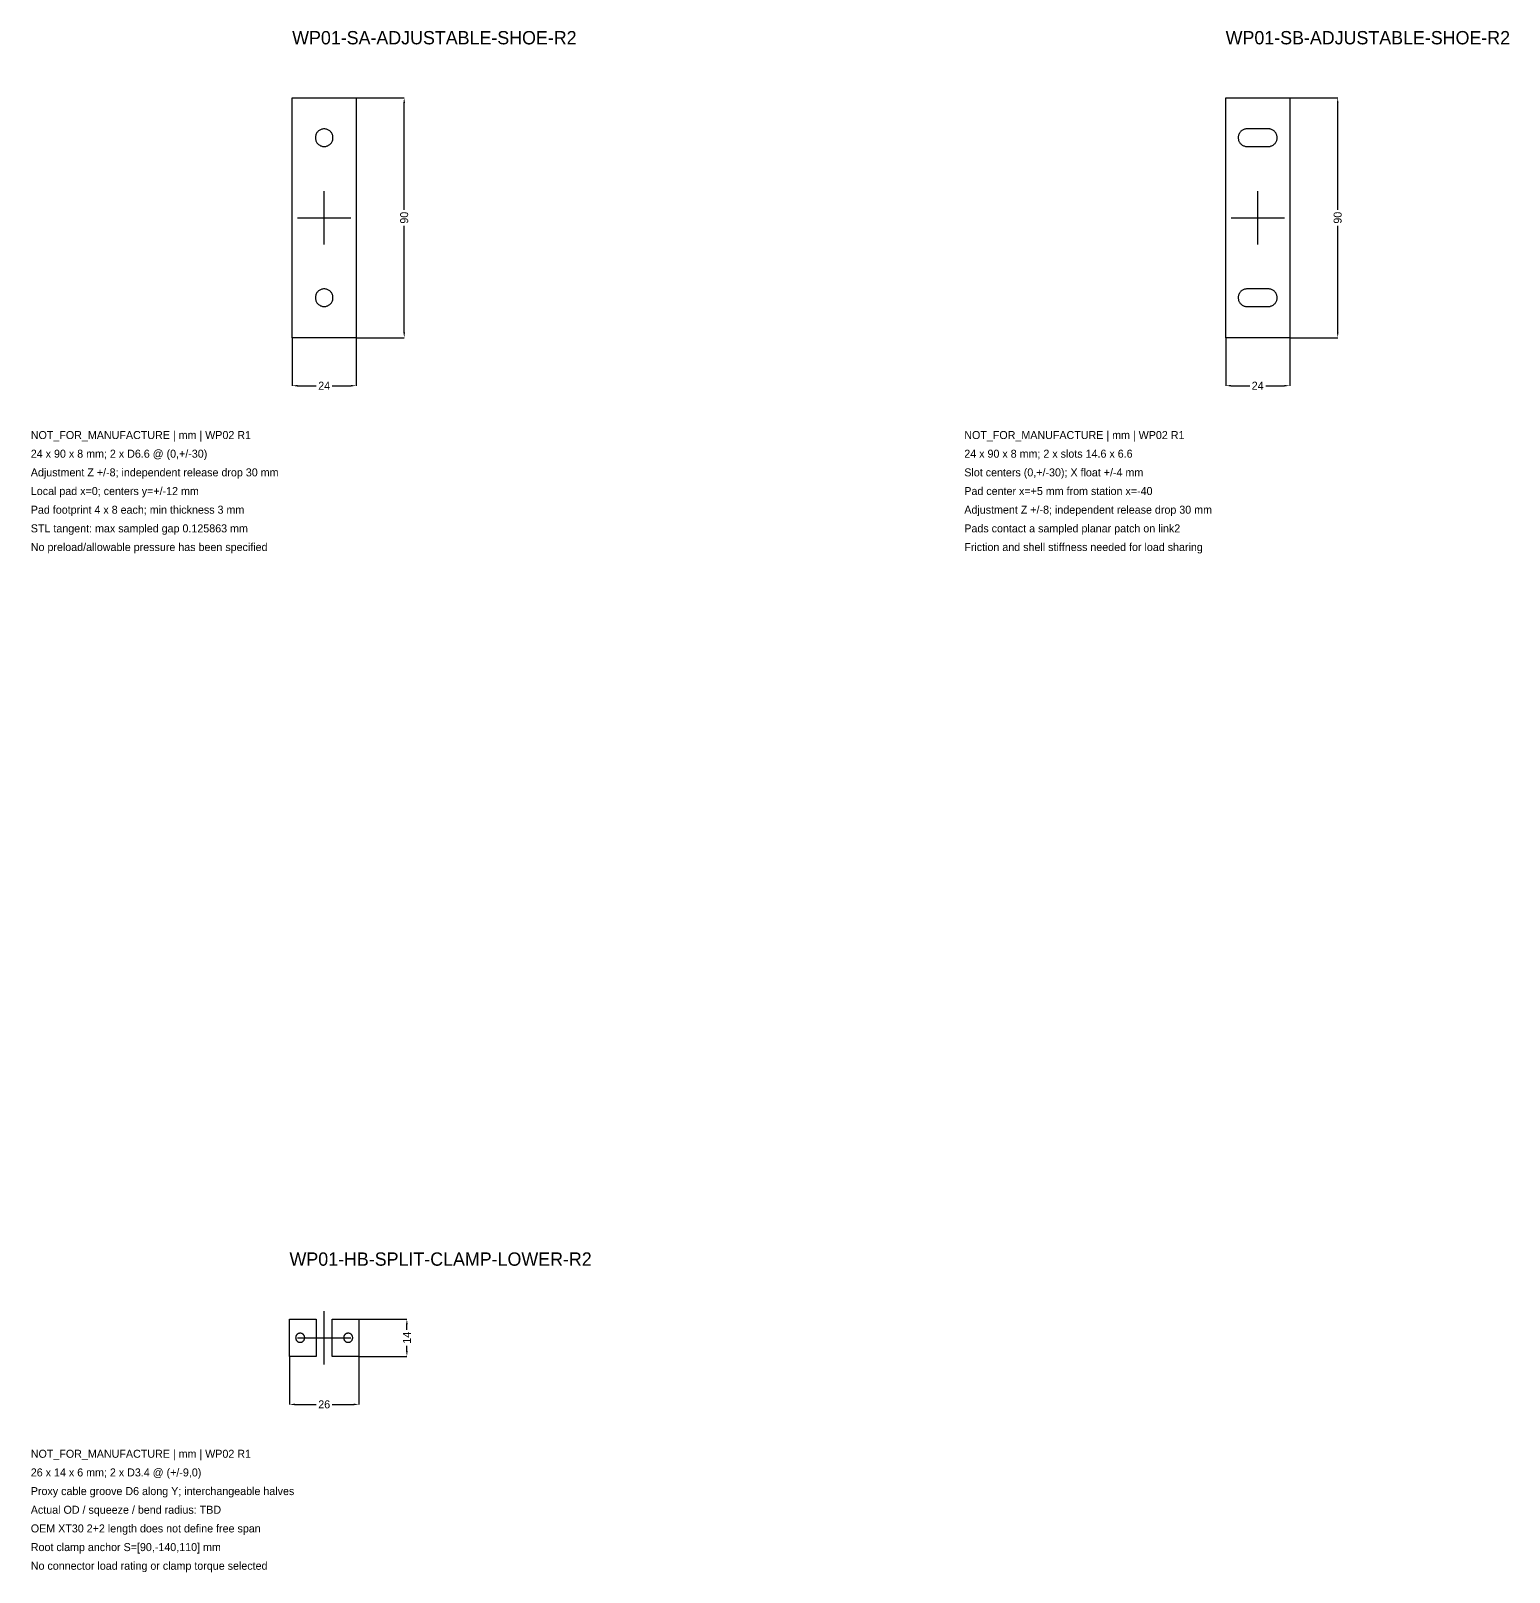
# Model space of a CAD drawing. Header units: millimetres. Extents: x -110 to 794, y -560 to 126.
# Drawn here: x 240 to 794, y -508 to 70 of the extents above; entities that cross this region are included whole.
import ezdxf

# ---------------------------------------------------------------- set-up
doc = ezdxf.new("R2010")
doc.units = ezdxf.units.MM
for name, color, linetype in [('REFERENCE_DATUMS', 4, 'Continuous'), ('REFERENCE_DIMENSIONS', 2, 'Continuous'), ('REFERENCE_GEOMETRY', 7, 'Continuous'), ('REFERENCE_NOTES', 3, 'Continuous')]:
    doc.layers.add(name, color=color, linetype=linetype)
doc.dimstyles.get("Standard").update_dxf_attribs({"dimtxt": 2.5, "dimasz": 2.5, "dimexe": 1.25, "dimexo": 0.625, "dimtad": 1, "dimcen": 2.5, "dimazin": 3, "dimtfac": 1, "dimtmove": 0, "dimatfit": 3})

# ---------------------------------------------------------------- blocks, each defined once
blk = doc.blocks.new('_CLOSEDFILLED')
at = {"color": 0, "linetype": 'BYBLOCK'}
blk.add_solid([(-1, 0.16), (0, 0), (-1, -0.16)], dxfattribs=at)
blk = doc.blocks.new('*D3')
for p, q in [((338, -45), (338, -63)), ((362, -45), (362, -63)), ((340, -63), (347, -63)), ((353, -63), (360, -63))]:
    blk.add_line(p, q)
at = {"layer": 'Defpoints'}
for p in [(338, -45), (362, -45), (338, -63)]:
    blk.add_point(p, dxfattribs=at)
at = {"layer": 'REFERENCE_DIMENSIONS', "xscale": 2, "yscale": 2, "rotation": 180}
blk.add_blockref('_CLOSEDFILLED', (338, -63), dxfattribs=at)
at = {"layer": 'REFERENCE_DIMENSIONS', "xscale": 2, "yscale": 2}
blk.add_blockref('_CLOSEDFILLED', (362, -63), dxfattribs=at)
at = {"layer": 'REFERENCE_DIMENSIONS', "insert": (350, -63), "char_height": 3, "attachment_point": 5}
blk.add_mtext('24', dxfattribs=at)
blk = doc.blocks.new('*D4')
for p, q in [((362, 45), (380, 45)), ((380, 3), (380, 43)), ((380, -43), (380, -3)), ((362, -45), (380, -45))]:
    blk.add_line(p, q)
at = {"layer": 'Defpoints'}
for p in [(362, 45), (362, -45), (380, -45)]:
    blk.add_point(p, dxfattribs=at)
at = {"layer": 'REFERENCE_DIMENSIONS', "xscale": 2, "yscale": 2}
for p, rotation in [((380, 45), 90), ((380, -45), 270)]:
    blk.add_blockref('_CLOSEDFILLED', p, dxfattribs=dict(at, rotation=rotation))
at = {"layer": 'REFERENCE_DIMENSIONS', "insert": (380, 0), "char_height": 3, "attachment_point": 5, "rotation": 90}
blk.add_mtext('90', dxfattribs=at)
blk = doc.blocks.new('*D5')
for p, q in [((688, -45), (688, -63)), ((712, -45), (712, -63)), ((690, -63), (697, -63)), ((703, -63), (710, -63))]:
    blk.add_line(p, q)
at = {"layer": 'Defpoints'}
for p in [(688, -45), (712, -45), (688, -63)]:
    blk.add_point(p, dxfattribs=at)
at = {"layer": 'REFERENCE_DIMENSIONS', "xscale": 2, "yscale": 2, "rotation": 180}
blk.add_blockref('_CLOSEDFILLED', (688, -63), dxfattribs=at)
at = {"layer": 'REFERENCE_DIMENSIONS', "xscale": 2, "yscale": 2}
blk.add_blockref('_CLOSEDFILLED', (712, -63), dxfattribs=at)
at = {"layer": 'REFERENCE_DIMENSIONS', "insert": (700, -63), "char_height": 3, "attachment_point": 5}
blk.add_mtext('24', dxfattribs=at)
blk = doc.blocks.new('*D6')
for p, q in [((712, 45), (730, 45)), ((730, 3), (730, 43)), ((730, -43), (730, -3)), ((712, -45), (730, -45))]:
    blk.add_line(p, q)
at = {"layer": 'Defpoints'}
for p in [(712, 45), (712, -45), (730, -45)]:
    blk.add_point(p, dxfattribs=at)
at = {"layer": 'REFERENCE_DIMENSIONS', "xscale": 2, "yscale": 2}
for p, rotation in [((730, 45), 90), ((730, -45), 270)]:
    blk.add_blockref('_CLOSEDFILLED', p, dxfattribs=dict(at, rotation=rotation))
at = {"layer": 'REFERENCE_DIMENSIONS', "insert": (730, 0), "char_height": 3, "attachment_point": 5, "rotation": 90}
blk.add_mtext('90', dxfattribs=at)
blk = doc.blocks.new('*D9')
for p, q in [((337, -427), (337, -445)), ((363, -427), (363, -445)), ((339, -445), (347, -445)), ((353, -445), (361, -445))]:
    blk.add_line(p, q)
at = {"layer": 'Defpoints'}
for p in [(337, -427), (363, -427), (337, -445)]:
    blk.add_point(p, dxfattribs=at)
at = {"layer": 'REFERENCE_DIMENSIONS', "xscale": 2, "yscale": 2, "rotation": 180}
blk.add_blockref('_CLOSEDFILLED', (337, -445), dxfattribs=at)
at = {"layer": 'REFERENCE_DIMENSIONS', "xscale": 2, "yscale": 2}
blk.add_blockref('_CLOSEDFILLED', (363, -445), dxfattribs=at)
at = {"layer": 'REFERENCE_DIMENSIONS', "insert": (350, -445), "char_height": 3, "attachment_point": 5}
blk.add_mtext('26', dxfattribs=at)
blk = doc.blocks.new('*D10')
for p, q in [((363, -413), (381, -413)), ((381, -417), (381, -415)), ((363, -427), (381, -427)), ((381, -425), (381, -423))]:
    blk.add_line(p, q)
at = {"layer": 'Defpoints'}
for p in [(363, -413), (363, -427), (381, -427)]:
    blk.add_point(p, dxfattribs=at)
at = {"layer": 'REFERENCE_DIMENSIONS', "xscale": 2, "yscale": 2}
for p, rotation in [((381, -413), 90), ((381, -427), 270)]:
    blk.add_blockref('_CLOSEDFILLED', p, dxfattribs=dict(at, rotation=rotation))
at = {"layer": 'REFERENCE_DIMENSIONS', "insert": (381, -420), "char_height": 3, "attachment_point": 5, "rotation": 90}
blk.add_mtext('14', dxfattribs=at)

msp = doc.modelspace()

# ---------------------------------------------------------------- linework, layer by layer
at = {"layer": 'REFERENCE_DATUMS'}
for p, q in [((350, -10), (350, 10)), ((700, -10), (700, 10)), ((340, 0), (360, 0)), ((690, 0), (710, 0)), ((350, -430), (350, -410)), ((340, -420), (360, -420))]:
    msp.add_line(p, q, dxfattribs=at)
at = {"layer": 'REFERENCE_GEOMETRY'}
for points in [[(338, 45), (338.25, 45), (338.5, 45), (338.75, 45), (339, 45), (339.25, 45), (339.5, 45), (339.75, 45), (340, 45), (340.25, 45), (340.5, 45), (340.75, 45), (341, 45), (341.25, 45), (341.5, 45), (341.75, 45), (342, 45), (342.25, 45), (342.5, 45), (342.75, 45), (343, 45), (343.25, 45), (343.5, 45), (343.75, 45), (344, 45), (344.25, 45), (344.5, 45), (344.75, 45), (345, 45), (345.25, 45), (345.5, 45), (345.75, 45), (346, 45), (346.25, 45), (346.5, 45), (346.75, 45), (347, 45), (347.25, 45), (347.5, 45), (347.75, 45), (348, 45), (348.25, 45), (348.5, 45), (348.75, 45), (349, 45), (349.25, 45), (349.5, 45), (349.75, 45), (350, 45), (350.25, 45), (350.5, 45), (350.75, 45), (351, 45), (351.25, 45), (351.5, 45), (351.75, 45), (352, 45), (352.25, 45), (352.5, 45), (352.75, 45), (353, 45), (353.25, 45), (353.5, 45), (353.75, 45), (354, 45), (354.25, 45), (354.5, 45), (354.75, 45), (355, 45), (355.25, 45), (355.5, 45), (355.75, 45), (356, 45), (356.25, 45), (356.5, 45), (356.75, 45), (357, 45), (357.25, 45), (357.5, 45), (357.75, 45), (358, 45), (358.25, 45), (358.5, 45), (358.75, 45), (359, 45), (359.25, 45), (359.5, 45), (359.75, 45), (360, 45), (360.25, 45), (360.5, 45), (360.75, 45), (361, 45), (361.25, 45), (361.5, 45), (361.75, 45), (362, 45), (362, 44.75), (362, 44.5), (362, 44.25), (362, 44), (362, 43.75), (362, 43.5), (362, 43.25), (362, 43), (362, 42.75), (362, 42.5), (362, 42.25), (362, 42), (362, 41.75), (362, 41.5), (362, 41.25), (362, 41), (362, 40.75), (362, 40.5), (362, 40.25), (362, 40), (362, 39.75), (362, 39.5), (362, 39.25), (362, 39), (362, 38.75), (362, 38.5), (362, 38.25), (362, 38), (362, 37.75), (362, 37.5), (362, 37.25), (362, 37), (362, 36.75), (362, 36.5), (362, 36.25), (362, 36), (362, 35.75), (362, 35.5), (362, 35.25), (362, 35), (362, 34.75), (362, 34.5), (362, 34.25), (362, 34), (362, 33.75), (362, 33.5), (362, 33.25), (362, 33), (362, 32.75), (362, 32.5), (362, 32.25), (362, 32), (362, 31.75), (362, 31.5), (362, 31.25), (362, 31), (362, 30.75), (362, 30.5), (362, 30.25), (362, 30), (362, 29.75), (362, 29.5), (362, 29.25), (362, 29), (362, 28.75), (362, 28.5), (362, 28.25), (362, 28), (362, 27.75), (362, 27.5), (362, 27.25), (362, 27), (362, 26.75), (362, 26.5), (362, 26.25), (362, 26), (362, 25.75), (362, 25.5), (362, 25.25), (362, 25), (362, 24.75), (362, 24.5), (362, 24.25), (362, 24), (362, 23.75), (362, 23.5), (362, 23.25), (362, 23), (362, 22.75), (362, 22.5), (362, 22.25), (362, 22), (362, 21.75), (362, 21.5), (362, 21.25), (362, 21), (362, 20.75), (362, 20.5), (362, 20.25), (362, 20), (362, 19.75), (362, 19.5), (362, 19.25), (362, 19), (362, 18.75), (362, 18.5), (362, 18.25), (362, 18), (362, 17.75), (362, 17.5), (362, 17.25), (362, 17), (362, 16.75), (362, 16.5), (362, 16.25), (362, 16), (362, 15.75), (362, 15.5), (362, 15.25), (362, 15), (362, 14.75), (362, 14.5), (362, 14.25), (362, 14), (362, 13.75), (362, 13.5), (362, 13.25), (362, 13), (362, 12.75), (362, 12.5), (362, 12.25), (362, 12), (362, 11.75), (362, 11.5), (362, 11.25), (362, 11), (362, 10.75), (362, 10.5), (362, 10.25), (362, 10), (362, 9.75), (362, 9.5), (362, 9.25), (362, 9), (362, 8.75), (362, 8.5), (362, 8.25), (362, 8), (362, 7.75), (362, 7.5), (362, 7.25), (362, 7), (362, 6.75), (362, 6.5), (362, 6.25), (362, 6), (362, 5.75), (362, 5.5), (362, 5.25), (362, 5), (362, 4.75), (362, 4.5), (362, 4.25), (362, 4), (362, 3.75), (362, 3.5), (362, 3.25), (362, 3), (362, 2.75), (362, 2.5), (362, 2.25), (362, 2), (362, 1.75), (362, 1.5), (362, 1.25), (362, 1), (362, 0.75), (362, 0.5), (362, 0.25), (362, 0), (362, -0.25), (362, -0.5), (362, -0.75), (362, -1), (362, -1.25), (362, -1.5), (362, -1.75), (362, -2), (362, -2.25), (362, -2.5), (362, -2.75), (362, -3), (362, -3.25), (362, -3.5), (362, -3.75), (362, -4), (362, -4.25), (362, -4.5), (362, -4.75), (362, -5), (362, -5.25), (362, -5.5), (362, -5.75), (362, -6), (362, -6.25), (362, -6.5), (362, -6.75), (362, -7), (362, -7.25), (362, -7.5), (362, -7.75), (362, -8), (362, -8.25), (362, -8.5), (362, -8.75), (362, -9), (362, -9.25), (362, -9.5), (362, -9.75), (362, -10), (362, -10.25), (362, -10.5), (362, -10.75), (362, -11), (362, -11.25), (362, -11.5), (362, -11.75), (362, -12), (362, -12.25), (362, -12.5), (362, -12.75), (362, -13), (362, -13.25), (362, -13.5), (362, -13.75), (362, -14), (362, -14.25), (362, -14.5), (362, -14.75), (362, -15), (362, -15.25), (362, -15.5), (362, -15.75), (362, -16), (362, -16.25), (362, -16.5), (362, -16.75), (362, -17), (362, -17.25), (362, -17.5), (362, -17.75), (362, -18), (362, -18.25), (362, -18.5), (362, -18.75), (362, -19), (362, -19.25), (362, -19.5), (362, -19.75), (362, -20), (362, -20.25), (362, -20.5), (362, -20.75), (362, -21), (362, -21.25), (362, -21.5), (362, -21.75), (362, -22), (362, -22.25), (362, -22.5), (362, -22.75), (362, -23), (362, -23.25), (362, -23.5), (362, -23.75), (362, -24), (362, -24.25), (362, -24.5), (362, -24.75), (362, -25), (362, -25.25), (362, -25.5), (362, -25.75), (362, -26), (362, -26.25), (362, -26.5), (362, -26.75), (362, -27), (362, -27.25), (362, -27.5), (362, -27.75), (362, -28), (362, -28.25), (362, -28.5), (362, -28.75), (362, -29), (362, -29.25), (362, -29.5), (362, -29.75), (362, -30), (362, -30.25), (362, -30.5), (362, -30.75), (362, -31), (362, -31.25), (362, -31.5), (362, -31.75), (362, -32), (362, -32.25), (362, -32.5), (362, -32.75), (362, -33), (362, -33.25), (362, -33.5), (362, -33.75), (362, -34), (362, -34.25), (362, -34.5), (362, -34.75), (362, -35), (362, -35.25), (362, -35.5), (362, -35.75), (362, -36), (362, -36.25), (362, -36.5), (362, -36.75), (362, -37), (362, -37.25), (362, -37.5), (362, -37.75), (362, -38), (362, -38.25), (362, -38.5), (362, -38.75), (362, -39), (362, -39.25), (362, -39.5), (362, -39.75), (362, -40), (362, -40.25), (362, -40.5), (362, -40.75), (362, -41), (362, -41.25), (362, -41.5), (362, -41.75), (362, -42), (362, -42.25), (362, -42.5), (362, -42.75), (362, -43), (362, -43.25), (362, -43.5), (362, -43.75), (362, -44), (362, -44.25), (362, -44.5), (362, -44.75), (362, -45), (361.75, -45), (361.5, -45), (361.25, -45), (361, -45), (360.75, -45), (360.5, -45), (360.25, -45), (360, -45), (359.75, -45), (359.5, -45), (359.25, -45), (359, -45), (358.75, -45), (358.5, -45), (358.25, -45), (358, -45), (357.75, -45), (357.5, -45), (357.25, -45), (357, -45), (356.75, -45), (356.5, -45), (356.25, -45), (356, -45), (355.75, -45), (355.5, -45), (355.25, -45), (355, -45), (354.75, -45), (354.5, -45), (354.25, -45), (354, -45), (353.75, -45), (353.5, -45), (353.25, -45), (353, -45), (352.75, -45), (352.5, -45), (352.25, -45), (352, -45), (351.75, -45), (351.5, -45), (351.25, -45), (351, -45), (350.75, -45), (350.5, -45), (350.25, -45), (350, -45), (349.75, -45), (349.5, -45), (349.25, -45), (349, -45), (348.75, -45), (348.5, -45), (348.25, -45), (348, -45), (347.75, -45), (347.5, -45), (347.25, -45), (347, -45), (346.75, -45), (346.5, -45), (346.25, -45), (346, -45), (345.75, -45), (345.5, -45), (345.25, -45), (345, -45), (344.75, -45), (344.5, -45), (344.25, -45), (344, -45), (343.75, -45), (343.5, -45), (343.25, -45), (343, -45), (342.75, -45), (342.5, -45), (342.25, -45), (342, -45), (341.75, -45), (341.5, -45), (341.25, -45), (341, -45), (340.75, -45), (340.5, -45), (340.25, -45), (340, -45), (339.75, -45), (339.5, -45), (339.25, -45), (339, -45), (338.75, -45), (338.5, -45), (338.25, -45), (338, -45), (338, -44.75), (338, -44.5), (338, -44.25), (338, -44), (338, -43.75), (338, -43.5), (338, -43.25), (338, -43), (338, -42.75), (338, -42.5), (338, -42.25), (338, -42), (338, -41.75), (338, -41.5), (338, -41.25), (338, -41), (338, -40.75), (338, -40.5), (338, -40.25), (338, -40), (338, -39.75), (338, -39.5), (338, -39.25), (338, -39), (338, -38.75), (338, -38.5), (338, -38.25), (338, -38), (338, -37.75), (338, -37.5), (338, -37.25), (338, -37), (338, -36.75), (338, -36.5), (338, -36.25), (338, -36), (338, -35.75), (338, -35.5), (338, -35.25), (338, -35), (338, -34.75), (338, -34.5), (338, -34.25), (338, -34), (338, -33.75), (338, -33.5), (338, -33.25), (338, -33), (338, -32.75), (338, -32.5), (338, -32.25), (338, -32), (338, -31.75), (338, -31.5), (338, -31.25), (338, -31), (338, -30.75), (338, -30.5), (338, -30.25), (338, -30), (338, -29.75), (338, -29.5), (338, -29.25), (338, -29), (338, -28.75), (338, -28.5), (338, -28.25), (338, -28), (338, -27.75), (338, -27.5), (338, -27.25), (338, -27), (338, -26.75), (338, -26.5), (338, -26.25), (338, -26), (338, -25.75), (338, -25.5), (338, -25.25), (338, -25), (338, -24.75), (338, -24.5), (338, -24.25), (338, -24), (338, -23.75), (338, -23.5), (338, -23.25), (338, -23), (338, -22.75), (338, -22.5), (338, -22.25), (338, -22), (338, -21.75), (338, -21.5), (338, -21.25), (338, -21), (338, -20.75), (338, -20.5), (338, -20.25), (338, -20), (338, -19.75), (338, -19.5), (338, -19.25), (338, -19), (338, -18.75), (338, -18.5), (338, -18.25), (338, -18), (338, -17.75), (338, -17.5), (338, -17.25), (338, -17), (338, -16.75), (338, -16.5), (338, -16.25), (338, -16), (338, -15.75), (338, -15.5), (338, -15.25), (338, -15), (338, -14.75), (338, -14.5), (338, -14.25), (338, -14), (338, -13.75), (338, -13.5), (338, -13.25), (338, -13), (338, -12.75), (338, -12.5), (338, -12.25), (338, -12), (338, -11.75), (338, -11.5), (338, -11.25), (338, -11), (338, -10.75), (338, -10.5), (338, -10.25), (338, -10), (338, -9.75), (338, -9.5), (338, -9.25), (338, -9), (338, -8.75), (338, -8.5), (338, -8.25), (338, -8), (338, -7.75), (338, -7.5), (338, -7.25), (338, -7), (338, -6.75), (338, -6.5), (338, -6.25), (338, -6), (338, -5.75), (338, -5.5), (338, -5.25), (338, -5), (338, -4.75), (338, -4.5), (338, -4.25), (338, -4), (338, -3.75), (338, -3.5), (338, -3.25), (338, -3), (338, -2.75), (338, -2.5), (338, -2.25), (338, -2), (338, -1.75), (338, -1.5), (338, -1.25), (338, -1), (338, -0.75), (338, -0.5), (338, -0.25), (338, 0), (338, 0.25), (338, 0.5), (338, 0.75), (338, 1), (338, 1.25), (338, 1.5), (338, 1.75), (338, 2), (338, 2.25), (338, 2.5), (338, 2.75), (338, 3), (338, 3.25), (338, 3.5), (338, 3.75), (338, 4), (338, 4.25), (338, 4.5), (338, 4.75), (338, 5), (338, 5.25), (338, 5.5), (338, 5.75), (338, 6), (338, 6.25), (338, 6.5), (338, 6.75), (338, 7), (338, 7.25), (338, 7.5), (338, 7.75), (338, 8), (338, 8.25), (338, 8.5), (338, 8.75), (338, 9), (338, 9.25), (338, 9.5), (338, 9.75), (338, 10), (338, 10.25), (338, 10.5), (338, 10.75), (338, 11), (338, 11.25), (338, 11.5), (338, 11.75), (338, 12), (338, 12.25), (338, 12.5), (338, 12.75), (338, 13), (338, 13.25), (338, 13.5), (338, 13.75), (338, 14), (338, 14.25), (338, 14.5), (338, 14.75), (338, 15), (338, 15.25), (338, 15.5), (338, 15.75), (338, 16), (338, 16.25), (338, 16.5), (338, 16.75), (338, 17), (338, 17.25), (338, 17.5), (338, 17.75), (338, 18), (338, 18.25), (338, 18.5), (338, 18.75), (338, 19), (338, 19.25), (338, 19.5), (338, 19.75), (338, 20), (338, 20.25), (338, 20.5), (338, 20.75), (338, 21), (338, 21.25), (338, 21.5), (338, 21.75), (338, 22), (338, 22.25), (338, 22.5), (338, 22.75), (338, 23), (338, 23.25), (338, 23.5), (338, 23.75), (338, 24), (338, 24.25), (338, 24.5), (338, 24.75), (338, 25), (338, 25.25), (338, 25.5), (338, 25.75), (338, 26), (338, 26.25), (338, 26.5), (338, 26.75), (338, 27), (338, 27.25), (338, 27.5), (338, 27.75), (338, 28), (338, 28.25), (338, 28.5), (338, 28.75), (338, 29), (338, 29.25), (338, 29.5), (338, 29.75), (338, 30), (338, 30.25), (338, 30.5), (338, 30.75), (338, 31), (338, 31.25), (338, 31.5), (338, 31.75), (338, 32), (338, 32.25), (338, 32.5), (338, 32.75), (338, 33), (338, 33.25), (338, 33.5), (338, 33.75), (338, 34), (338, 34.25), (338, 34.5), (338, 34.75), (338, 35), (338, 35.25), (338, 35.5), (338, 35.75), (338, 36), (338, 36.25), (338, 36.5), (338, 36.75), (338, 37), (338, 37.25), (338, 37.5), (338, 37.75), (338, 38), (338, 38.25), (338, 38.5), (338, 38.75), (338, 39), (338, 39.25), (338, 39.5), (338, 39.75), (338, 40), (338, 40.25), (338, 40.5), (338, 40.75), (338, 41), (338, 41.25), (338, 41.5), (338, 41.75), (338, 42), (338, 42.25), (338, 42.5), (338, 42.75), (338, 43), (338, 43.25), (338, 43.5), (338, 43.75), (338, 44), (338, 44.25), (338, 44.5), (338, 44.75)], [(688, 45), (688.25, 45), (688.5, 45), (688.75, 45), (689, 45), (689.25, 45), (689.5, 45), (689.75, 45), (690, 45), (690.25, 45), (690.5, 45), (690.75, 45), (691, 45), (691.25, 45), (691.5, 45), (691.75, 45), (692, 45), (692.25, 45), (692.5, 45), (692.75, 45), (693, 45), (693.25, 45), (693.5, 45), (693.75, 45), (694, 45), (694.25, 45), (694.5, 45), (694.75, 45), (695, 45), (695.25, 45), (695.5, 45), (695.75, 45), (696, 45), (696.25, 45), (696.5, 45), (696.75, 45), (697, 45), (697.25, 45), (697.5, 45), (697.75, 45), (698, 45), (698.25, 45), (698.5, 45), (698.75, 45), (699, 45), (699.25, 45), (699.5, 45), (699.75, 45), (700, 45), (700.25, 45), (700.5, 45), (700.75, 45), (701, 45), (701.25, 45), (701.5, 45), (701.75, 45), (702, 45), (702.25, 45), (702.5, 45), (702.75, 45), (703, 45), (703.25, 45), (703.5, 45), (703.75, 45), (704, 45), (704.25, 45), (704.5, 45), (704.75, 45), (705, 45), (705.25, 45), (705.5, 45), (705.75, 45), (706, 45), (706.25, 45), (706.5, 45), (706.75, 45), (707, 45), (707.25, 45), (707.5, 45), (707.75, 45), (708, 45), (708.25, 45), (708.5, 45), (708.75, 45), (709, 45), (709.25, 45), (709.5, 45), (709.75, 45), (710, 45), (710.25, 45), (710.5, 45), (710.75, 45), (711, 45), (711.25, 45), (711.5, 45), (711.75, 45), (712, 45), (712, 44.75), (712, 44.5), (712, 44.25), (712, 44), (712, 43.75), (712, 43.5), (712, 43.25), (712, 43), (712, 42.75), (712, 42.5), (712, 42.25), (712, 42), (712, 41.75), (712, 41.5), (712, 41.25), (712, 41), (712, 40.75), (712, 40.5), (712, 40.25), (712, 40), (712, 39.75), (712, 39.5), (712, 39.25), (712, 39), (712, 38.75), (712, 38.5), (712, 38.25), (712, 38), (712, 37.75), (712, 37.5), (712, 37.25), (712, 37), (712, 36.75), (712, 36.5), (712, 36.25), (712, 36), (712, 35.75), (712, 35.5), (712, 35.25), (712, 35), (712, 34.75), (712, 34.5), (712, 34.25), (712, 34), (712, 33.75), (712, 33.5), (712, 33.25), (712, 33), (712, 32.75), (712, 32.5), (712, 32.25), (712, 32), (712, 31.75), (712, 31.5), (712, 31.25), (712, 31), (712, 30.75), (712, 30.5), (712, 30.25), (712, 30), (712, 29.75), (712, 29.5), (712, 29.25), (712, 29), (712, 28.75), (712, 28.5), (712, 28.25), (712, 28), (712, 27.75), (712, 27.5), (712, 27.25), (712, 27), (712, 26.75), (712, 26.5), (712, 26.25), (712, 26), (712, 25.75), (712, 25.5), (712, 25.25), (712, 25), (712, 24.75), (712, 24.5), (712, 24.25), (712, 24), (712, 23.75), (712, 23.5), (712, 23.25), (712, 23), (712, 22.75), (712, 22.5), (712, 22.25), (712, 22), (712, 21.75), (712, 21.5), (712, 21.25), (712, 21), (712, 20.75), (712, 20.5), (712, 20.25), (712, 20), (712, 19.75), (712, 19.5), (712, 19.25), (712, 19), (712, 18.75), (712, 18.5), (712, 18.25), (712, 18), (712, 17.75), (712, 17.5), (712, 17.25), (712, 17), (712, 16.75), (712, 16.5), (712, 16.25), (712, 16), (712, 15.75), (712, 15.5), (712, 15.25), (712, 15), (712, 14.75), (712, 14.5), (712, 14.25), (712, 14), (712, 13.75), (712, 13.5), (712, 13.25), (712, 13), (712, 12.75), (712, 12.5), (712, 12.25), (712, 12), (712, 11.75), (712, 11.5), (712, 11.25), (712, 11), (712, 10.75), (712, 10.5), (712, 10.25), (712, 10), (712, 9.75), (712, 9.5), (712, 9.25), (712, 9), (712, 8.75), (712, 8.5), (712, 8.25), (712, 8), (712, 7.75), (712, 7.5), (712, 7.25), (712, 7), (712, 6.75), (712, 6.5), (712, 6.25), (712, 6), (712, 5.75), (712, 5.5), (712, 5.25), (712, 5), (712, 4.75), (712, 4.5), (712, 4.25), (712, 4), (712, 3.75), (712, 3.5), (712, 3.25), (712, 3), (712, 2.75), (712, 2.5), (712, 2.25), (712, 2), (712, 1.75), (712, 1.5), (712, 1.25), (712, 1), (712, 0.75), (712, 0.5), (712, 0.25), (712, 0), (712, -0.25), (712, -0.5), (712, -0.75), (712, -1), (712, -1.25), (712, -1.5), (712, -1.75), (712, -2), (712, -2.25), (712, -2.5), (712, -2.75), (712, -3), (712, -3.25), (712, -3.5), (712, -3.75), (712, -4), (712, -4.25), (712, -4.5), (712, -4.75), (712, -5), (712, -5.25), (712, -5.5), (712, -5.75), (712, -6), (712, -6.25), (712, -6.5), (712, -6.75), (712, -7), (712, -7.25), (712, -7.5), (712, -7.75), (712, -8), (712, -8.25), (712, -8.5), (712, -8.75), (712, -9), (712, -9.25), (712, -9.5), (712, -9.75), (712, -10), (712, -10.25), (712, -10.5), (712, -10.75), (712, -11), (712, -11.25), (712, -11.5), (712, -11.75), (712, -12), (712, -12.25), (712, -12.5), (712, -12.75), (712, -13), (712, -13.25), (712, -13.5), (712, -13.75), (712, -14), (712, -14.25), (712, -14.5), (712, -14.75), (712, -15), (712, -15.25), (712, -15.5), (712, -15.75), (712, -16), (712, -16.25), (712, -16.5), (712, -16.75), (712, -17), (712, -17.25), (712, -17.5), (712, -17.75), (712, -18), (712, -18.25), (712, -18.5), (712, -18.75), (712, -19), (712, -19.25), (712, -19.5), (712, -19.75), (712, -20), (712, -20.25), (712, -20.5), (712, -20.75), (712, -21), (712, -21.25), (712, -21.5), (712, -21.75), (712, -22), (712, -22.25), (712, -22.5), (712, -22.75), (712, -23), (712, -23.25), (712, -23.5), (712, -23.75), (712, -24), (712, -24.25), (712, -24.5), (712, -24.75), (712, -25), (712, -25.25), (712, -25.5), (712, -25.75), (712, -26), (712, -26.25), (712, -26.5), (712, -26.75), (712, -27), (712, -27.25), (712, -27.5), (712, -27.75), (712, -28), (712, -28.25), (712, -28.5), (712, -28.75), (712, -29), (712, -29.25), (712, -29.5), (712, -29.75), (712, -30), (712, -30.25), (712, -30.5), (712, -30.75), (712, -31), (712, -31.25), (712, -31.5), (712, -31.75), (712, -32), (712, -32.25), (712, -32.5), (712, -32.75), (712, -33), (712, -33.25), (712, -33.5), (712, -33.75), (712, -34), (712, -34.25), (712, -34.5), (712, -34.75), (712, -35), (712, -35.25), (712, -35.5), (712, -35.75), (712, -36), (712, -36.25), (712, -36.5), (712, -36.75), (712, -37), (712, -37.25), (712, -37.5), (712, -37.75), (712, -38), (712, -38.25), (712, -38.5), (712, -38.75), (712, -39), (712, -39.25), (712, -39.5), (712, -39.75), (712, -40), (712, -40.25), (712, -40.5), (712, -40.75), (712, -41), (712, -41.25), (712, -41.5), (712, -41.75), (712, -42), (712, -42.25), (712, -42.5), (712, -42.75), (712, -43), (712, -43.25), (712, -43.5), (712, -43.75), (712, -44), (712, -44.25), (712, -44.5), (712, -44.75), (712, -45), (711.75, -45), (711.5, -45), (711.25, -45), (711, -45), (710.75, -45), (710.5, -45), (710.25, -45), (710, -45), (709.75, -45), (709.5, -45), (709.25, -45), (709, -45), (708.75, -45), (708.5, -45), (708.25, -45), (708, -45), (707.75, -45), (707.5, -45), (707.25, -45), (707, -45), (706.75, -45), (706.5, -45), (706.25, -45), (706, -45), (705.75, -45), (705.5, -45), (705.25, -45), (705, -45), (704.75, -45), (704.5, -45), (704.25, -45), (704, -45), (703.75, -45), (703.5, -45), (703.25, -45), (703, -45), (702.75, -45), (702.5, -45), (702.25, -45), (702, -45), (701.75, -45), (701.5, -45), (701.25, -45), (701, -45), (700.75, -45), (700.5, -45), (700.25, -45), (700, -45), (699.75, -45), (699.5, -45), (699.25, -45), (699, -45), (698.75, -45), (698.5, -45), (698.25, -45), (698, -45), (697.75, -45), (697.5, -45), (697.25, -45), (697, -45), (696.75, -45), (696.5, -45), (696.25, -45), (696, -45), (695.75, -45), (695.5, -45), (695.25, -45), (695, -45), (694.75, -45), (694.5, -45), (694.25, -45), (694, -45), (693.75, -45), (693.5, -45), (693.25, -45), (693, -45), (692.75, -45), (692.5, -45), (692.25, -45), (692, -45), (691.75, -45), (691.5, -45), (691.25, -45), (691, -45), (690.75, -45), (690.5, -45), (690.25, -45), (690, -45), (689.75, -45), (689.5, -45), (689.25, -45), (689, -45), (688.75, -45), (688.5, -45), (688.25, -45), (688, -45), (688, -44.75), (688, -44.5), (688, -44.25), (688, -44), (688, -43.75), (688, -43.5), (688, -43.25), (688, -43), (688, -42.75), (688, -42.5), (688, -42.25), (688, -42), (688, -41.75), (688, -41.5), (688, -41.25), (688, -41), (688, -40.75), (688, -40.5), (688, -40.25), (688, -40), (688, -39.75), (688, -39.5), (688, -39.25), (688, -39), (688, -38.75), (688, -38.5), (688, -38.25), (688, -38), (688, -37.75), (688, -37.5), (688, -37.25), (688, -37), (688, -36.75), (688, -36.5), (688, -36.25), (688, -36), (688, -35.75), (688, -35.5), (688, -35.25), (688, -35), (688, -34.75), (688, -34.5), (688, -34.25), (688, -34), (688, -33.75), (688, -33.5), (688, -33.25), (688, -33), (688, -32.75), (688, -32.5), (688, -32.25), (688, -32), (688, -31.75), (688, -31.5), (688, -31.25), (688, -31), (688, -30.75), (688, -30.5), (688, -30.25), (688, -30), (688, -29.75), (688, -29.5), (688, -29.25), (688, -29), (688, -28.75), (688, -28.5), (688, -28.25), (688, -28), (688, -27.75), (688, -27.5), (688, -27.25), (688, -27), (688, -26.75), (688, -26.5), (688, -26.25), (688, -26), (688, -25.75), (688, -25.5), (688, -25.25), (688, -25), (688, -24.75), (688, -24.5), (688, -24.25), (688, -24), (688, -23.75), (688, -23.5), (688, -23.25), (688, -23), (688, -22.75), (688, -22.5), (688, -22.25), (688, -22), (688, -21.75), (688, -21.5), (688, -21.25), (688, -21), (688, -20.75), (688, -20.5), (688, -20.25), (688, -20), (688, -19.75), (688, -19.5), (688, -19.25), (688, -19), (688, -18.75), (688, -18.5), (688, -18.25), (688, -18), (688, -17.75), (688, -17.5), (688, -17.25), (688, -17), (688, -16.75), (688, -16.5), (688, -16.25), (688, -16), (688, -15.75), (688, -15.5), (688, -15.25), (688, -15), (688, -14.75), (688, -14.5), (688, -14.25), (688, -14), (688, -13.75), (688, -13.5), (688, -13.25), (688, -13), (688, -12.75), (688, -12.5), (688, -12.25), (688, -12), (688, -11.75), (688, -11.5), (688, -11.25), (688, -11), (688, -10.75), (688, -10.5), (688, -10.25), (688, -10), (688, -9.75), (688, -9.5), (688, -9.25), (688, -9), (688, -8.75), (688, -8.5), (688, -8.25), (688, -8), (688, -7.75), (688, -7.5), (688, -7.25), (688, -7), (688, -6.75), (688, -6.5), (688, -6.25), (688, -6), (688, -5.75), (688, -5.5), (688, -5.25), (688, -5), (688, -4.75), (688, -4.5), (688, -4.25), (688, -4), (688, -3.75), (688, -3.5), (688, -3.25), (688, -3), (688, -2.75), (688, -2.5), (688, -2.25), (688, -2), (688, -1.75), (688, -1.5), (688, -1.25), (688, -1), (688, -0.75), (688, -0.5), (688, -0.25), (688, 0), (688, 0.25), (688, 0.5), (688, 0.75), (688, 1), (688, 1.25), (688, 1.5), (688, 1.75), (688, 2), (688, 2.25), (688, 2.5), (688, 2.75), (688, 3), (688, 3.25), (688, 3.5), (688, 3.75), (688, 4), (688, 4.25), (688, 4.5), (688, 4.75), (688, 5), (688, 5.25), (688, 5.5), (688, 5.75), (688, 6), (688, 6.25), (688, 6.5), (688, 6.75), (688, 7), (688, 7.25), (688, 7.5), (688, 7.75), (688, 8), (688, 8.25), (688, 8.5), (688, 8.75), (688, 9), (688, 9.25), (688, 9.5), (688, 9.75), (688, 10), (688, 10.25), (688, 10.5), (688, 10.75), (688, 11), (688, 11.25), (688, 11.5), (688, 11.75), (688, 12), (688, 12.25), (688, 12.5), (688, 12.75), (688, 13), (688, 13.25), (688, 13.5), (688, 13.75), (688, 14), (688, 14.25), (688, 14.5), (688, 14.75), (688, 15), (688, 15.25), (688, 15.5), (688, 15.75), (688, 16), (688, 16.25), (688, 16.5), (688, 16.75), (688, 17), (688, 17.25), (688, 17.5), (688, 17.75), (688, 18), (688, 18.25), (688, 18.5), (688, 18.75), (688, 19), (688, 19.25), (688, 19.5), (688, 19.75), (688, 20), (688, 20.25), (688, 20.5), (688, 20.75), (688, 21), (688, 21.25), (688, 21.5), (688, 21.75), (688, 22), (688, 22.25), (688, 22.5), (688, 22.75), (688, 23), (688, 23.25), (688, 23.5), (688, 23.75), (688, 24), (688, 24.25), (688, 24.5), (688, 24.75), (688, 25), (688, 25.25), (688, 25.5), (688, 25.75), (688, 26), (688, 26.25), (688, 26.5), (688, 26.75), (688, 27), (688, 27.25), (688, 27.5), (688, 27.75), (688, 28), (688, 28.25), (688, 28.5), (688, 28.75), (688, 29), (688, 29.25), (688, 29.5), (688, 29.75), (688, 30), (688, 30.25), (688, 30.5), (688, 30.75), (688, 31), (688, 31.25), (688, 31.5), (688, 31.75), (688, 32), (688, 32.25), (688, 32.5), (688, 32.75), (688, 33), (688, 33.25), (688, 33.5), (688, 33.75), (688, 34), (688, 34.25), (688, 34.5), (688, 34.75), (688, 35), (688, 35.25), (688, 35.5), (688, 35.75), (688, 36), (688, 36.25), (688, 36.5), (688, 36.75), (688, 37), (688, 37.25), (688, 37.5), (688, 37.75), (688, 38), (688, 38.25), (688, 38.5), (688, 38.75), (688, 39), (688, 39.25), (688, 39.5), (688, 39.75), (688, 40), (688, 40.25), (688, 40.5), (688, 40.75), (688, 41), (688, 41.25), (688, 41.5), (688, 41.75), (688, 42), (688, 42.25), (688, 42.5), (688, 42.75), (688, 43), (688, 43.25), (688, 43.5), (688, 43.75), (688, 44), (688, 44.25), (688, 44.5), (688, 44.75)], [(353.3, 30), (353.2874, 30.2876), (353.2499, 30.573), (353.1876, 30.8541), (353.101, 31.1287), (352.9908, 31.3946), (352.8579, 31.65), (352.7032, 31.8928), (352.5279, 32.1212), (352.3335, 32.3335), (352.1212, 32.5279), (351.8928, 32.7032), (351.65, 32.8579), (351.3946, 32.9908), (351.1287, 33.101), (350.8541, 33.1876), (350.573, 33.2499), (350.2876, 33.2874), (350, 33.3), (349.7124, 33.2874), (349.427, 33.2499), (349.1459, 33.1876), (348.8713, 33.101), (348.6054, 32.9908), (348.35, 32.8579), (348.1072, 32.7032), (347.8788, 32.5279), (347.6665, 32.3335), (347.4721, 32.1212), (347.2968, 31.8928), (347.1421, 31.65), (347.0092, 31.3946), (346.899, 31.1287), (346.8124, 30.8541), (346.7501, 30.573), (346.7126, 30.2876), (346.7, 30), (346.7126, 29.7124), (346.7501, 29.427), (346.8124, 29.1459), (346.899, 28.8713), (347.0092, 28.6054), (347.1421, 28.35), (347.2968, 28.1072), (347.4721, 27.8788), (347.6665, 27.6665), (347.8788, 27.4721), (348.1072, 27.2968), (348.35, 27.1421), (348.6054, 27.0092), (348.8713, 26.899), (349.1459, 26.8124), (349.427, 26.7501), (349.7124, 26.7126), (350, 26.7), (350.2876, 26.7126), (350.573, 26.7501), (350.8541, 26.8124), (351.1287, 26.899), (351.3946, 27.0092), (351.65, 27.1421), (351.8928, 27.2968), (352.1212, 27.4721), (352.3335, 27.6665), (352.5279, 27.8788), (352.7032, 28.1072), (352.8579, 28.35), (352.9908, 28.6054), (353.101, 28.8713), (353.1876, 29.1459), (353.2499, 29.427), (353.2874, 29.7124)], [(696, 33.3), (695.7503, 33.2905), (695.5021, 33.2622), (695.2567, 33.2152), (695.0156, 33.1498), (694.7802, 33.0663), (694.5517, 32.9652), (694.3315, 32.8471), (694.1209, 32.7127), (693.9211, 32.5628), (693.7331, 32.3982), (693.5582, 32.2198), (693.3973, 32.0287), (693.2512, 31.826), (693.121, 31.6128), (693.0072, 31.3904), (692.9106, 31.16), (692.8317, 30.9229), (692.7709, 30.6806), (692.7287, 30.4344), (692.7052, 30.1856), (692.7006, 29.9358), (692.7149, 29.6864), (692.7481, 29.4388), (692.7998, 29.1944), (692.87, 28.9546), (692.958, 28.7208), (693.0635, 28.4943), (693.1858, 28.2765), (693.3243, 28.0685), (693.4781, 27.8716), (693.6463, 27.6869), (693.8281, 27.5155), (694.0223, 27.3583), (694.2278, 27.2163), (694.4435, 27.0902), (694.6681, 26.9807), (694.9003, 26.8886), (695.1388, 26.8143), (695.3823, 26.7583), (695.6293, 26.7209), (695.8785, 26.7022), (696.1283, 26.7), (696.3782, 26.7), (696.6281, 26.7), (696.878, 26.7), (697.1279, 26.7), (697.3778, 26.7), (697.6277, 26.7), (697.8776, 26.7), (698.1275, 26.7), (698.3774, 26.7), (698.6273, 26.7), (698.8772, 26.7), (699.1271, 26.7), (699.3769, 26.7), (699.6268, 26.7), (699.8767, 26.7), (700.1266, 26.7), (700.3765, 26.7), (700.6264, 26.7), (700.8763, 26.7), (701.1262, 26.7), (701.3761, 26.7), (701.626, 26.7), (701.8759, 26.7), (702.1258, 26.7), (702.3757, 26.7), (702.6256, 26.7), (702.8755, 26.7), (703.1254, 26.7), (703.3753, 26.7), (703.6252, 26.7), (703.8751, 26.7), (704.1249, 26.7024), (704.374, 26.7213), (704.621, 26.759), (704.8644, 26.8152), (705.1029, 26.8898), (705.335, 26.9821), (705.5595, 27.0918), (705.7751, 27.2181), (705.9804, 27.3603), (706.1745, 27.5177), (706.356, 27.6893), (706.5241, 27.8742), (706.6777, 28.0713), (706.8159, 28.2794), (706.938, 28.4973), (707.0433, 28.7239), (707.1311, 28.9578), (707.201, 29.1977), (707.2525, 29.4421), (707.2854, 29.6898), (707.2994, 29.9392), (707.2946, 30.189), (707.2708, 30.4377), (707.2284, 30.6839), (707.1674, 30.9262), (707.0882, 31.1631), (706.9914, 31.3934), (706.8774, 31.6158), (706.7469, 31.8288), (706.6007, 32.0314), (706.4395, 32.2223), (706.2644, 32.4005), (706.0763, 32.5649), (705.8763, 32.7147), (705.6656, 32.8488), (705.4453, 32.9667), (705.2167, 33.0675), (704.9811, 33.1508), (704.74, 33.216), (704.4945, 33.2627), (704.2463, 33.2908), (703.9966, 33.3), (703.7467, 33.3), (703.4968, 33.3), (703.2469, 33.3), (702.997, 33.3), (702.7472, 33.3), (702.4973, 33.3), (702.2474, 33.3), (701.9975, 33.3), (701.7476, 33.3), (701.4977, 33.3), (701.2478, 33.3), (700.9979, 33.3), (700.748, 33.3), (700.4981, 33.3), (700.2482, 33.3), (699.9983, 33.3), (699.7484, 33.3), (699.4985, 33.3), (699.2486, 33.3), (698.9987, 33.3), (698.7488, 33.3), (698.4989, 33.3), (698.2491, 33.3), (697.9992, 33.3), (697.7493, 33.3), (697.4994, 33.3), (697.2495, 33.3), (696.9996, 33.3), (696.7497, 33.3), (696.4998, 33.3), (696.2499, 33.3)], [(353.3, -30), (353.2874, -29.7124), (353.2499, -29.427), (353.1876, -29.1459), (353.101, -28.8713), (352.9908, -28.6054), (352.8579, -28.35), (352.7032, -28.1072), (352.5279, -27.8788), (352.3335, -27.6665), (352.1212, -27.4721), (351.8928, -27.2968), (351.65, -27.1421), (351.3946, -27.0092), (351.1287, -26.899), (350.8541, -26.8124), (350.573, -26.7501), (350.2876, -26.7126), (350, -26.7), (349.7124, -26.7126), (349.427, -26.7501), (349.1459, -26.8124), (348.8713, -26.899), (348.6054, -27.0092), (348.35, -27.1421), (348.1072, -27.2968), (347.8788, -27.4721), (347.6665, -27.6665), (347.4721, -27.8788), (347.2968, -28.1072), (347.1421, -28.35), (347.0092, -28.6054), (346.899, -28.8713), (346.8124, -29.1459), (346.7501, -29.427), (346.7126, -29.7124), (346.7, -30), (346.7126, -30.2876), (346.7501, -30.573), (346.8124, -30.8541), (346.899, -31.1287), (347.0092, -31.3946), (347.1421, -31.65), (347.2968, -31.8928), (347.4721, -32.1212), (347.6665, -32.3335), (347.8788, -32.5279), (348.1072, -32.7032), (348.35, -32.8579), (348.6054, -32.9908), (348.8713, -33.101), (349.1459, -33.1876), (349.427, -33.2499), (349.7124, -33.2874), (350, -33.3), (350.2876, -33.2874), (350.573, -33.2499), (350.8541, -33.1876), (351.1287, -33.101), (351.3946, -32.9908), (351.65, -32.8579), (351.8928, -32.7032), (352.1212, -32.5279), (352.3335, -32.3335), (352.5279, -32.1212), (352.7032, -31.8928), (352.8579, -31.65), (352.9908, -31.3946), (353.101, -31.1287), (353.1876, -30.8541), (353.2499, -30.573), (353.2874, -30.2876)], [(696, -26.7), (695.7503, -26.7095), (695.5021, -26.7378), (695.2567, -26.7848), (695.0156, -26.8502), (694.7802, -26.9337), (694.5517, -27.0348), (694.3315, -27.1529), (694.1209, -27.2873), (693.9211, -27.4372), (693.7331, -27.6018), (693.5582, -27.7802), (693.3973, -27.9713), (693.2512, -28.174), (693.121, -28.3872), (693.0072, -28.6096), (692.9106, -28.84), (692.8317, -29.0771), (692.7709, -29.3194), (692.7287, -29.5656), (692.7052, -29.8144), (692.7006, -30.0642), (692.7149, -30.3136), (692.7481, -30.5612), (692.7998, -30.8056), (692.87, -31.0454), (692.958, -31.2792), (693.0635, -31.5057), (693.1858, -31.7235), (693.3243, -31.9315), (693.4781, -32.1284), (693.6463, -32.3131), (693.8281, -32.4845), (694.0223, -32.6417), (694.2278, -32.7837), (694.4435, -32.9098), (694.6681, -33.0193), (694.9003, -33.1114), (695.1388, -33.1857), (695.3823, -33.2417), (695.6293, -33.2791), (695.8785, -33.2978), (696.1283, -33.3), (696.3782, -33.3), (696.6281, -33.3), (696.878, -33.3), (697.1279, -33.3), (697.3778, -33.3), (697.6277, -33.3), (697.8776, -33.3), (698.1275, -33.3), (698.3774, -33.3), (698.6273, -33.3), (698.8772, -33.3), (699.1271, -33.3), (699.3769, -33.3), (699.6268, -33.3), (699.8767, -33.3), (700.1266, -33.3), (700.3765, -33.3), (700.6264, -33.3), (700.8763, -33.3), (701.1262, -33.3), (701.3761, -33.3), (701.626, -33.3), (701.8759, -33.3), (702.1258, -33.3), (702.3757, -33.3), (702.6256, -33.3), (702.8755, -33.3), (703.1254, -33.3), (703.3753, -33.3), (703.6252, -33.3), (703.8751, -33.3), (704.1249, -33.2976), (704.374, -33.2787), (704.621, -33.241), (704.8644, -33.1848), (705.1029, -33.1102), (705.335, -33.0179), (705.5595, -32.9082), (705.7751, -32.7819), (705.9804, -32.6397), (706.1745, -32.4823), (706.356, -32.3107), (706.5241, -32.1258), (706.6777, -31.9287), (706.8159, -31.7206), (706.938, -31.5027), (707.0433, -31.2761), (707.1311, -31.0422), (707.201, -30.8023), (707.2525, -30.5579), (707.2854, -30.3102), (707.2994, -30.0608), (707.2946, -29.811), (707.2708, -29.5623), (707.2284, -29.3161), (707.1674, -29.0738), (707.0882, -28.8369), (706.9914, -28.6066), (706.8774, -28.3842), (706.7469, -28.1712), (706.6007, -27.9686), (706.4395, -27.7777), (706.2644, -27.5995), (706.0763, -27.4351), (705.8763, -27.2853), (705.6656, -27.1512), (705.4453, -27.0333), (705.2167, -26.9325), (704.9811, -26.8492), (704.74, -26.784), (704.4945, -26.7373), (704.2463, -26.7092), (703.9966, -26.7), (703.7467, -26.7), (703.4968, -26.7), (703.2469, -26.7), (702.997, -26.7), (702.7472, -26.7), (702.4973, -26.7), (702.2474, -26.7), (701.9975, -26.7), (701.7476, -26.7), (701.4977, -26.7), (701.2478, -26.7), (700.9979, -26.7), (700.748, -26.7), (700.4981, -26.7), (700.2482, -26.7), (699.9983, -26.7), (699.7484, -26.7), (699.4985, -26.7), (699.2486, -26.7), (698.9987, -26.7), (698.7488, -26.7), (698.4989, -26.7), (698.2491, -26.7), (697.9992, -26.7), (697.7493, -26.7), (697.4994, -26.7), (697.2495, -26.7), (696.9996, -26.7), (696.7497, -26.7), (696.4998, -26.7), (696.2499, -26.7)], [(347, -413.25), (347, -413.5), (347, -413.75), (347, -414), (347, -414.25), (347, -414.5), (347, -414.75), (347, -415), (347, -415.25), (347, -415.5), (347, -415.75), (347, -416), (347, -416.25), (347, -416.5), (347, -416.75), (347, -417), (347, -417.25), (347, -417.5), (347, -417.75), (347, -418), (347, -418.25), (347, -418.5), (347, -418.75), (347, -419), (347, -419.25), (347, -419.5), (347, -419.75), (347, -420), (347, -420.25), (347, -420.5), (347, -420.75), (347, -421), (347, -421.25), (347, -421.5), (347, -421.75), (347, -422), (347, -422.25), (347, -422.5), (347, -422.75), (347, -423), (347, -423.25), (347, -423.5), (347, -423.75), (347, -424), (347, -424.25), (347, -424.5), (347, -424.75), (347, -425), (347, -425.25), (347, -425.5), (347, -425.75), (347, -426), (347, -426.25), (347, -426.5), (347, -426.75), (347, -427), (346.75, -427), (346.5, -427), (346.25, -427), (346, -427), (345.75, -427), (345.5, -427), (345.25, -427), (345, -427), (344.75, -427), (344.5, -427), (344.25, -427), (344, -427), (343.75, -427), (343.5, -427), (343.25, -427), (343, -427), (342.75, -427), (342.5, -427), (342.25, -427), (342, -427), (341.75, -427), (341.5, -427), (341.25, -427), (341, -427), (340.75, -427), (340.5, -427), (340.25, -427), (340, -427), (339.75, -427), (339.5, -427), (339.25, -427), (339, -427), (338.75, -427), (338.5, -427), (338.25, -427), (338, -427), (337.75, -427), (337.5, -427), (337.25, -427), (337, -427), (337, -426.75), (337, -426.5), (337, -426.25), (337, -426), (337, -425.75), (337, -425.5), (337, -425.25), (337, -425), (337, -424.75), (337, -424.5), (337, -424.25), (337, -424), (337, -423.75), (337, -423.5), (337, -423.25), (337, -423), (337, -422.75), (337, -422.5), (337, -422.25), (337, -422), (337, -421.75), (337, -421.5), (337, -421.25), (337, -421), (337, -420.75), (337, -420.5), (337, -420.25), (337, -420), (337, -419.75), (337, -419.5), (337, -419.25), (337, -419), (337, -418.75), (337, -418.5), (337, -418.25), (337, -418), (337, -417.75), (337, -417.5), (337, -417.25), (337, -417), (337, -416.75), (337, -416.5), (337, -416.25), (337, -416), (337, -415.75), (337, -415.5), (337, -415.25), (337, -415), (337, -414.75), (337, -414.5), (337, -414.25), (337, -414), (337, -413.75), (337, -413.5), (337, -413.25), (337, -413), (337.25, -413), (337.5, -413), (337.75, -413), (338, -413), (338.25, -413), (338.5, -413), (338.75, -413), (339, -413), (339.25, -413), (339.5, -413), (339.75, -413), (340, -413), (340.25, -413), (340.5, -413), (340.75, -413), (341, -413), (341.25, -413), (341.5, -413), (341.75, -413), (342, -413), (342.25, -413), (342.5, -413), (342.75, -413), (343, -413), (343.25, -413), (343.5, -413), (343.75, -413), (344, -413), (344.25, -413), (344.5, -413), (344.75, -413), (345, -413), (345.25, -413), (345.5, -413), (345.75, -413), (346, -413), (346.25, -413), (346.5, -413), (346.75, -413), (347, -413)], [(363, -413.25), (363, -413.5), (363, -413.75), (363, -414), (363, -414.25), (363, -414.5), (363, -414.75), (363, -415), (363, -415.25), (363, -415.5), (363, -415.75), (363, -416), (363, -416.25), (363, -416.5), (363, -416.75), (363, -417), (363, -417.25), (363, -417.5), (363, -417.75), (363, -418), (363, -418.25), (363, -418.5), (363, -418.75), (363, -419), (363, -419.25), (363, -419.5), (363, -419.75), (363, -420), (363, -420.25), (363, -420.5), (363, -420.75), (363, -421), (363, -421.25), (363, -421.5), (363, -421.75), (363, -422), (363, -422.25), (363, -422.5), (363, -422.75), (363, -423), (363, -423.25), (363, -423.5), (363, -423.75), (363, -424), (363, -424.25), (363, -424.5), (363, -424.75), (363, -425), (363, -425.25), (363, -425.5), (363, -425.75), (363, -426), (363, -426.25), (363, -426.5), (363, -426.75), (363, -427), (362.75, -427), (362.5, -427), (362.25, -427), (362, -427), (361.75, -427), (361.5, -427), (361.25, -427), (361, -427), (360.75, -427), (360.5, -427), (360.25, -427), (360, -427), (359.75, -427), (359.5, -427), (359.25, -427), (359, -427), (358.75, -427), (358.5, -427), (358.25, -427), (358, -427), (357.75, -427), (357.5, -427), (357.25, -427), (357, -427), (356.75, -427), (356.5, -427), (356.25, -427), (356, -427), (355.75, -427), (355.5, -427), (355.25, -427), (355, -427), (354.75, -427), (354.5, -427), (354.25, -427), (354, -427), (353.75, -427), (353.5, -427), (353.25, -427), (353, -427), (353, -426.75), (353, -426.5), (353, -426.25), (353, -426), (353, -425.75), (353, -425.5), (353, -425.25), (353, -425), (353, -424.75), (353, -424.5), (353, -424.25), (353, -424), (353, -423.75), (353, -423.5), (353, -423.25), (353, -423), (353, -422.75), (353, -422.5), (353, -422.25), (353, -422), (353, -421.75), (353, -421.5), (353, -421.25), (353, -421), (353, -420.75), (353, -420.5), (353, -420.25), (353, -420), (353, -419.75), (353, -419.5), (353, -419.25), (353, -419), (353, -418.75), (353, -418.5), (353, -418.25), (353, -418), (353, -417.75), (353, -417.5), (353, -417.25), (353, -417), (353, -416.75), (353, -416.5), (353, -416.25), (353, -416), (353, -415.75), (353, -415.5), (353, -415.25), (353, -415), (353, -414.75), (353, -414.5), (353, -414.25), (353, -414), (353, -413.75), (353, -413.5), (353, -413.25), (353, -413), (353.25, -413), (353.5, -413), (353.75, -413), (354, -413), (354.25, -413), (354.5, -413), (354.75, -413), (355, -413), (355.25, -413), (355.5, -413), (355.75, -413), (356, -413), (356.25, -413), (356.5, -413), (356.75, -413), (357, -413), (357.25, -413), (357.5, -413), (357.75, -413), (358, -413), (358.25, -413), (358.5, -413), (358.75, -413), (359, -413), (359.25, -413), (359.5, -413), (359.75, -413), (360, -413), (360.25, -413), (360.5, -413), (360.75, -413), (361, -413), (361.25, -413), (361.5, -413), (361.75, -413), (362, -413), (362.25, -413), (362.5, -413), (362.75, -413), (363, -413)], [(342.7, -420), (342.6935, -419.8518), (342.6742, -419.7048), (342.6421, -419.56), (342.5975, -419.4186), (342.5407, -419.2815), (342.4722, -419.15), (342.3926, -419.0249), (342.3023, -418.9073), (342.2021, -418.7979), (342.0927, -418.6977), (341.9751, -418.6074), (341.85, -418.5278), (341.7185, -418.4593), (341.5814, -418.4025), (341.44, -418.3579), (341.2952, -418.3258), (341.1482, -418.3065), (341, -418.3), (340.8518, -418.3065), (340.7048, -418.3258), (340.56, -418.3579), (340.4186, -418.4025), (340.2815, -418.4593), (340.15, -418.5278), (340.0249, -418.6074), (339.9073, -418.6977), (339.7979, -418.7979), (339.6977, -418.9073), (339.6074, -419.0249), (339.5278, -419.15), (339.4593, -419.2815), (339.4025, -419.4186), (339.3579, -419.56), (339.3258, -419.7048), (339.3065, -419.8518), (339.3, -420), (339.3065, -420.1482), (339.3258, -420.2952), (339.3579, -420.44), (339.4025, -420.5814), (339.4593, -420.7185), (339.5278, -420.85), (339.6074, -420.9751), (339.6977, -421.0927), (339.7979, -421.2021), (339.9073, -421.3023), (340.0249, -421.3926), (340.15, -421.4722), (340.2815, -421.5407), (340.4186, -421.5975), (340.56, -421.6421), (340.7048, -421.6742), (340.8518, -421.6935), (341, -421.7), (341.1482, -421.6935), (341.2952, -421.6742), (341.44, -421.6421), (341.5814, -421.5975), (341.7185, -421.5407), (341.85, -421.4722), (341.9751, -421.3926), (342.0927, -421.3023), (342.2021, -421.2021), (342.3023, -421.0927), (342.3926, -420.9751), (342.4722, -420.85), (342.5407, -420.7185), (342.5975, -420.5814), (342.6421, -420.44), (342.6742, -420.2952), (342.6935, -420.1482)], [(360.7, -420), (360.6935, -419.8518), (360.6742, -419.7048), (360.6421, -419.56), (360.5975, -419.4186), (360.5407, -419.2815), (360.4722, -419.15), (360.3926, -419.0249), (360.3023, -418.9073), (360.2021, -418.7979), (360.0927, -418.6977), (359.9751, -418.6074), (359.85, -418.5278), (359.7185, -418.4593), (359.5814, -418.4025), (359.44, -418.3579), (359.2952, -418.3258), (359.1482, -418.3065), (359, -418.3), (358.8518, -418.3065), (358.7048, -418.3258), (358.56, -418.3579), (358.4186, -418.4025), (358.2815, -418.4593), (358.15, -418.5278), (358.0249, -418.6074), (357.9073, -418.6977), (357.7979, -418.7979), (357.6977, -418.9073), (357.6074, -419.0249), (357.5278, -419.15), (357.4593, -419.2815), (357.4025, -419.4186), (357.3579, -419.56), (357.3258, -419.7048), (357.3065, -419.8518), (357.3, -420), (357.3065, -420.1482), (357.3258, -420.2952), (357.3579, -420.44), (357.4025, -420.5814), (357.4593, -420.7185), (357.5278, -420.85), (357.6074, -420.9751), (357.6977, -421.0927), (357.7979, -421.2021), (357.9073, -421.3023), (358.0249, -421.3926), (358.15, -421.4722), (358.2815, -421.5407), (358.4186, -421.5975), (358.56, -421.6421), (358.7048, -421.6742), (358.8518, -421.6935), (359, -421.7), (359.1482, -421.6935), (359.2952, -421.6742), (359.44, -421.6421), (359.5814, -421.5975), (359.7185, -421.5407), (359.85, -421.4722), (359.9751, -421.3926), (360.0927, -421.3023), (360.2021, -421.2021), (360.3023, -421.0927), (360.3926, -420.9751), (360.4722, -420.85), (360.5407, -420.7185), (360.5975, -420.5814), (360.6421, -420.44), (360.6742, -420.2952), (360.6935, -420.1482)]]:
    msp.add_lwpolyline(points, close=True, dxfattribs=at)

# ---------------------------------------------------------------- texts
at = {"layer": 'REFERENCE_NOTES'}
for s, height, p in [('WP01-SA-ADJUSTABLE-SHOE-R2', 5, (338, 65)), ('WP01-SB-ADJUSTABLE-SHOE-R2', 5, (688, 65)), ('NOT_FOR_MANUFACTURE | mm | WP02 R1', 3, (240, -83)), ('NOT_FOR_MANUFACTURE | mm | WP02 R1', 3, (590, -83)), ('24 x 90 x 8 mm; 2 x D6.6 @ (0,+/-30)', 3, (240, -90)), ('24 x 90 x 8 mm; 2 x slots 14.6 x 6.6', 3, (590, -90)), ('Adjustment Z +/-8; independent release drop 30 mm', 3, (240, -97)), ('Slot centers (0,+/-30); X float +/-4 mm', 3, (590, -97)), ('Local pad x=0; centers y=+/-12 mm', 3, (240, -104)), ('Pad center x=+5 mm from station x=-40', 3, (590, -104)), ('Pad footprint 4 x 8 each; min thickness 3 mm', 3, (240, -111)), ('Adjustment Z +/-8; independent release drop 30 mm', 3, (590, -111)), ('STL tangent: max sampled gap 0.125863 mm', 3, (240, -118)), ('Pads contact a sampled planar patch on link2', 3, (590, -118)), ('No preload/allowable pressure has been specified', 3, (240, -125)), ('Friction and shell stiffness needed for load sharing', 3, (590, -125)), ('WP01-HB-SPLIT-CLAMP-LOWER-R2', 5, (337, -393)), ('NOT_FOR_MANUFACTURE | mm | WP02 R1', 3, (240, -465)), ('26 x 14 x 6 mm; 2 x D3.4 @ (+/-9,0)', 3, (240, -472)), ('Proxy cable groove D6 along Y; interchangeable halves', 3, (240, -479)), ('Actual OD / squeeze / bend radius: TBD', 3, (240, -486)), ('OEM XT30 2+2 length does not define free span', 3, (240, -493)), ('Root clamp anchor S=[90,-140,110] mm', 3, (240, -500)), ('No connector load rating or clamp torque selected', 3, (240, -507))]:
    msp.add_text(s, height=height, dxfattribs=at).set_placement(p)

# ---------------------------------------------------------------- dimensions: what is measured, and where the dimension line sits
at = {"layer": 'REFERENCE_DIMENSIONS'}
for base, p1, p2, picture, middle in [((380, -45), (362, -45), (362, 45), '*D4', (380, 0)), ((730, -45), (712, -45), (712, 45), '*D6', (730, 0)), ((381, -427), (363, -427), (363, -413), '*D10', (381, -420))]:
    dim = msp.add_linear_dim(base=base, p1=p1, p2=p2, angle=90, dimstyle='Standard', override={"dimtxt": 3, "dimasz": 2, "dimdec": 3}, dxfattribs=at)
    dim.commit()
    dim.dimension.update_dxf_attribs({"geometry": picture, "text_midpoint": middle})
for base, p1, p2, picture, middle in [((338, -63), (338, -45), (362, -45), '*D3', (350, -63)), ((688, -63), (688, -45), (712, -45), '*D5', (700, -63)), ((337, -445), (337, -427), (363, -427), '*D9', (350, -445))]:
    dim = msp.add_linear_dim(base=base, p1=p1, p2=p2, dimstyle='Standard', override={"dimtxt": 3, "dimasz": 2, "dimdec": 3}, dxfattribs=at)
    dim.commit()
    dim.dimension.update_dxf_attribs({"geometry": picture, "text_midpoint": middle})

doc.saveas('drawing.dxf')
